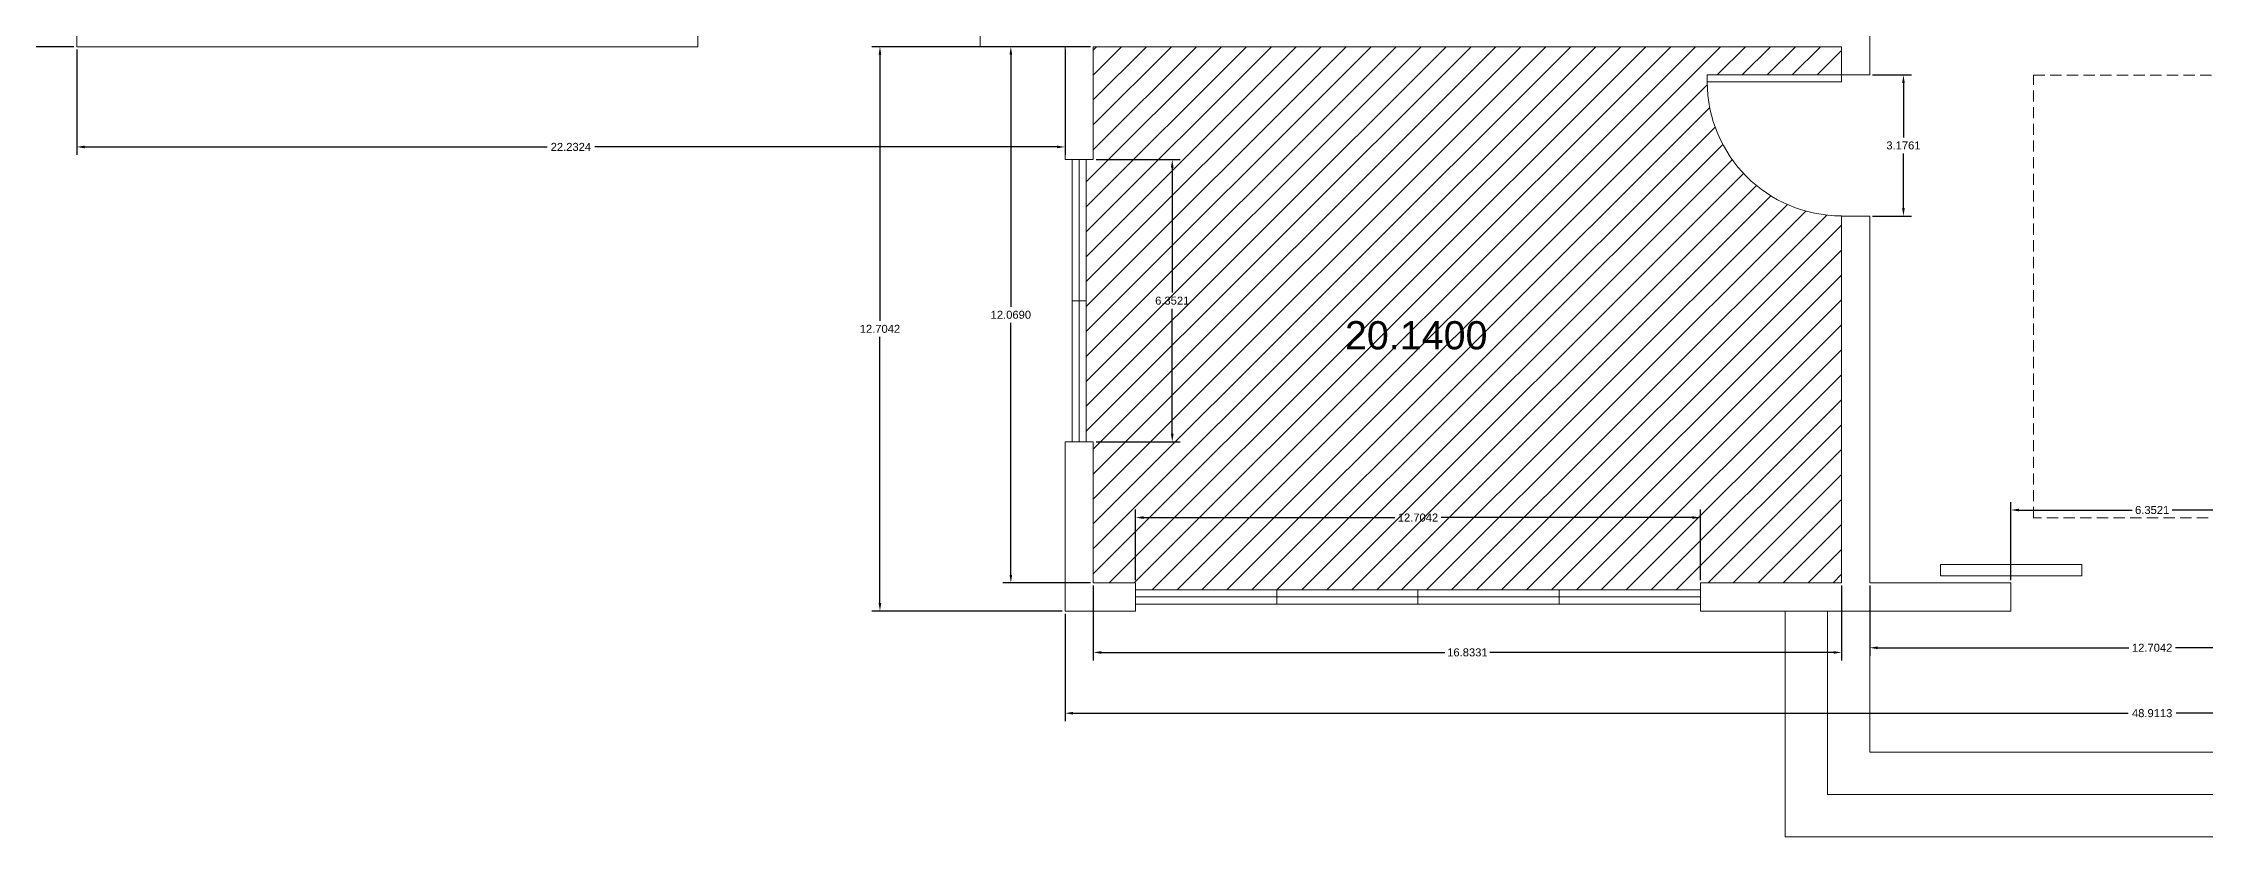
# Model space of a CAD drawing. Header units: inches. Extents: x 4 to 844, y 19 to 530.
# Drawn here: x 423.37 to 472.02, y 121.87 to 139.74 of the extents above; entities that cross this region are included whole.
import ezdxf

# ---------------------------------------------------------------- set-up
doc = ezdxf.new("R2010")
doc.units = ezdxf.units.IN
doc.header["$MEASUREMENT"] = 0
doc.linetypes.add('HIDDEN', pattern=[0.375, 0.25, -0.125])
doc.layers.add('DOOR', color=2, linetype='Continuous')
doc.styles.get("Standard").update_dxf_attribs({"font": 'arial.ttf'})
doc.dimstyles.get("Standard").update_dxf_attribs({"dimtxt": 0.18, "dimasz": 0.18, "dimexe": 0.18, "dimexo": 0.0625, "dimgap": 0.09, "dimtad": 0, "dimtih": 1, "dimtoh": 1, "dimdec": 4, "dimzin": 0, "dimdsep": 46, "dimtxsty": 'Standard', "dimcen": 0.09, "dimadec": 0, "dimazin": 0, "dimtfac": 1, "dimtdec": 4, "dimtofl": 0, "dimtmove": 0, "dimatfit": 3, "dimfxl": 1, "dimtolj": 1, "dimtzin": 0, "dimarcsym": 0})

# ---------------------------------------------------------------- blocks, each defined once
blk = doc.blocks.new('*D200')
at = {"color": 0, "lineweight": -2, "transparency": 16777216}
for p, q in [((464.463, 127.525), (464.463, 125.946)), ((477.167, 127.525), (477.167, 125.946)), ((464.643, 126.126), (470.291, 126.126)), ((476.987, 126.126), (471.339, 126.126))]:
    blk.add_line(p, q, dxfattribs=at)
at = {"color": 0, "lineweight": 0, "transparency": 16777216}
for points in [[(464.643, 126.156), (464.643, 126.096), (464.463, 126.126)], [(476.987, 126.156), (476.987, 126.096), (477.167, 126.126)]]:
    blk.add_solid(points, dxfattribs=at)
at = {"layer": 'Defpoints', "color": 0, "lineweight": 0, "transparency": 16777216}
for p in [(464.463, 127.588), (477.167, 127.588), (464.463, 126.126)]:
    blk.add_point(p, dxfattribs=at)
at = {"color": 0, "lineweight": 0, "transparency": 16777216, "insert": (470.815, 126.126), "char_height": 0.18, "attachment_point": 5}
blk.add_mtext('\\A1;12.7042', dxfattribs=at)
blk = doc.blocks.new('*D201')
at = {"color": 0, "lineweight": -2, "transparency": 16777216}
for p, q in [((446.994, 127.525), (446.994, 125.841)), ((463.828, 127.525), (463.828, 125.841)), ((447.174, 126.021), (454.903, 126.021)), ((463.648, 126.021), (455.919, 126.021))]:
    blk.add_line(p, q, dxfattribs=at)
at = {"color": 0, "lineweight": 0, "transparency": 16777216}
for points in [[(447.174, 126.051), (447.174, 125.991), (446.994, 126.021)], [(463.648, 126.051), (463.648, 125.991), (463.828, 126.021)]]:
    blk.add_solid(points, dxfattribs=at)
at = {"layer": 'Defpoints', "color": 0, "lineweight": 0, "transparency": 16777216}
for p in [(446.994, 127.588), (463.828, 127.588), (446.994, 126.021)]:
    blk.add_point(p, dxfattribs=at)
at = {"color": 0, "lineweight": 0, "transparency": 16777216, "insert": (455.411, 126.021), "char_height": 0.18, "attachment_point": 5}
blk.add_mtext('\\A1;16.8331', dxfattribs=at)
blk = doc.blocks.new('*D202')
at = {"color": 0, "lineweight": -2, "transparency": 16777216}
for p, q in [((446.932, 139.657), (444.96, 139.657)), ((445.14, 139.477), (445.14, 133.804)), ((445.14, 127.768), (445.14, 133.44)), ((446.932, 127.588), (444.96, 127.588))]:
    blk.add_line(p, q, dxfattribs=at)
at = {"color": 0, "lineweight": 0, "transparency": 16777216}
for points in [[(445.11, 139.477), (445.17, 139.477), (445.14, 139.657)], [(445.11, 127.768), (445.17, 127.768), (445.14, 127.588)]]:
    blk.add_solid(points, dxfattribs=at)
at = {"layer": 'Defpoints', "color": 0, "lineweight": 0, "transparency": 16777216}
for p in [(446.994, 139.657), (445.14, 127.588), (446.994, 127.588)]:
    blk.add_point(p, dxfattribs=at)
at = {"color": 0, "lineweight": 0, "transparency": 16777216, "insert": (445.14, 133.622), "char_height": 0.18, "attachment_point": 5}
blk.add_mtext('\\A1;12.0690', dxfattribs=at)
blk = doc.blocks.new('*D206')
at = {"color": 0, "lineweight": -2, "transparency": 16777216}
for p, q in [((446.297, 139.657), (442.015, 139.657)), ((442.195, 139.477), (442.195, 133.487)), ((442.195, 127.133), (442.195, 133.123)), ((446.297, 126.953), (442.015, 126.953))]:
    blk.add_line(p, q, dxfattribs=at)
at = {"color": 0, "lineweight": 0, "transparency": 16777216}
for points in [[(442.165, 139.477), (442.225, 139.477), (442.195, 139.657)], [(442.165, 127.133), (442.225, 127.133), (442.195, 126.953)]]:
    blk.add_solid(points, dxfattribs=at)
at = {"layer": 'Defpoints', "color": 0, "lineweight": 0, "transparency": 16777216}
for p in [(442.195, 139.657), (446.359, 139.657), (446.359, 126.953)]:
    blk.add_point(p, dxfattribs=at)
at = {"color": 0, "lineweight": 0, "transparency": 16777216, "insert": (442.195, 133.305), "char_height": 0.18, "attachment_point": 5}
blk.add_mtext('\\A1;12.7042', dxfattribs=at)
blk = doc.blocks.new('*D207')
at = {"color": 0, "lineweight": -2, "transparency": 16777216}
for p, q in [((446.359, 126.89), (446.359, 124.473)), ((495.27, 126.89), (495.27, 124.473)), ((446.539, 124.653), (470.278, 124.653)), ((495.09, 124.653), (471.352, 124.653))]:
    blk.add_line(p, q, dxfattribs=at)
at = {"color": 0, "lineweight": 0, "transparency": 16777216}
for points in [[(446.539, 124.683), (446.539, 124.623), (446.359, 124.653)], [(495.09, 124.683), (495.09, 124.623), (495.27, 124.653)]]:
    blk.add_solid(points, dxfattribs=at)
at = {"layer": 'Defpoints', "color": 0, "lineweight": 0, "transparency": 16777216}
for p in [(446.359, 126.953), (495.27, 126.953), (446.359, 124.653)]:
    blk.add_point(p, dxfattribs=at)
at = {"color": 0, "lineweight": 0, "transparency": 16777216, "insert": (470.815, 124.653), "char_height": 0.18, "attachment_point": 5}
blk.add_mtext('\\A1;48.9113', dxfattribs=at)
blk = doc.blocks.new('*D208')
at = {"color": 0, "lineweight": -2, "transparency": 16777216}
for p, q in [((424.127, 139.594), (424.127, 137.221)), ((446.359, 139.594), (446.359, 137.221)), ((424.307, 137.401), (434.708, 137.401)), ((446.179, 137.401), (435.778, 137.401))]:
    blk.add_line(p, q, dxfattribs=at)
at = {"color": 0, "lineweight": 0, "transparency": 16777216}
for points in [[(424.307, 137.431), (424.307, 137.371), (424.127, 137.401)], [(446.179, 137.431), (446.179, 137.371), (446.359, 137.401)]]:
    blk.add_solid(points, dxfattribs=at)
at = {"layer": 'Defpoints', "color": 0, "lineweight": 0, "transparency": 16777216}
for p in [(424.127, 139.657), (446.359, 139.657), (424.127, 137.401)]:
    blk.add_point(p, dxfattribs=at)
at = {"color": 0, "lineweight": 0, "transparency": 16777216, "insert": (435.243, 137.401), "char_height": 0.18, "attachment_point": 5}
blk.add_mtext('\\A1;22.2324', dxfattribs=at)
blk = doc.blocks.new('*D210')
at = {"color": 0, "lineweight": -2, "transparency": 16777216}
for p, q in [((424.064, 159.984), (419.202, 159.984)), ((419.382, 159.804), (419.382, 150.002)), ((419.382, 139.837), (419.382, 149.638)), ((424.064, 139.657), (419.202, 139.657))]:
    blk.add_line(p, q, dxfattribs=at)
at = {"color": 0, "lineweight": 0, "transparency": 16777216}
for points in [[(419.352, 159.804), (419.412, 159.804), (419.382, 159.984)], [(419.352, 139.837), (419.412, 139.837), (419.382, 139.657)]]:
    blk.add_solid(points, dxfattribs=at)
at = {"layer": 'Defpoints', "color": 0, "lineweight": 0, "transparency": 16777216}
for p in [(419.382, 159.984), (424.127, 159.984), (424.127, 139.657)]:
    blk.add_point(p, dxfattribs=at)
at = {"color": 0, "lineweight": 0, "transparency": 16777216, "insert": (419.382, 149.82), "char_height": 0.18, "attachment_point": 5}
blk.add_mtext('\\A1;20.3268', dxfattribs=at)
blk = doc.blocks.new('*D213')
at = {"color": 0, "lineweight": -2, "transparency": 16777216}
for p, q in [((464.525, 139.022), (465.4, 139.022)), ((465.22, 138.842), (465.22, 137.616)), ((465.22, 136.026), (465.22, 137.252)), ((464.525, 135.846), (465.4, 135.846))]:
    blk.add_line(p, q, dxfattribs=at)
at = {"color": 0, "lineweight": 0, "transparency": 16777216}
for points in [[(465.19, 138.842), (465.25, 138.842), (465.22, 139.022)], [(465.19, 136.026), (465.25, 136.026), (465.22, 135.846)]]:
    blk.add_solid(points, dxfattribs=at)
at = {"layer": 'Defpoints', "color": 0, "lineweight": 0, "transparency": 16777216}
for p in [(464.463, 139.022), (464.463, 135.846), (465.22, 135.846)]:
    blk.add_point(p, dxfattribs=at)
at = {"color": 0, "lineweight": 0, "transparency": 16777216, "insert": (465.22, 137.434), "char_height": 0.18, "attachment_point": 5}
blk.add_mtext('\\A1;3.1761', dxfattribs=at)
blk = doc.blocks.new('*D214')
at = {"color": 0, "lineweight": -2, "transparency": 16777216}
for p, q in [((467.639, 127.65), (467.639, 129.407)), ((473.991, 127.65), (473.991, 129.407)), ((467.819, 129.227), (470.368, 129.227)), ((473.811, 129.227), (471.262, 129.227))]:
    blk.add_line(p, q, dxfattribs=at)
at = {"color": 0, "lineweight": 0, "transparency": 16777216}
for points in [[(467.819, 129.257), (467.819, 129.197), (467.639, 129.227)], [(473.811, 129.257), (473.811, 129.197), (473.991, 129.227)]]:
    blk.add_solid(points, dxfattribs=at)
at = {"layer": 'Defpoints', "color": 0, "lineweight": 0, "transparency": 16777216}
for p in [(467.639, 129.227), (467.639, 127.588), (473.991, 127.588)]:
    blk.add_point(p, dxfattribs=at)
at = {"color": 0, "lineweight": 0, "transparency": 16777216, "insert": (470.815, 129.227), "char_height": 0.18, "attachment_point": 5}
blk.add_mtext('\\A1;6.3521', dxfattribs=at)
blk = doc.blocks.new('*D237')
at = {"color": 0, "lineweight": -2, "transparency": 16777216}
for p, q in [((447.947, 127.65), (447.947, 129.237)), ((448.127, 129.057), (453.775, 129.057)), ((460.471, 129.057), (454.824, 129.057)), ((460.651, 127.65), (460.651, 129.237))]:
    blk.add_line(p, q, dxfattribs=at)
at = {"color": 0, "lineweight": 0, "transparency": 16777216}
for points in [[(448.127, 129.087), (448.127, 129.027), (447.947, 129.057)], [(460.471, 129.087), (460.471, 129.027), (460.651, 129.057)]]:
    blk.add_solid(points, dxfattribs=at)
at = {"layer": 'Defpoints', "color": 0, "lineweight": 0, "transparency": 16777216}
for p in [(460.651, 129.057), (447.947, 127.588), (460.651, 127.588)]:
    blk.add_point(p, dxfattribs=at)
at = {"color": 0, "lineweight": 0, "transparency": 16777216, "insert": (454.299, 129.057), "char_height": 0.18, "attachment_point": 5}
blk.add_mtext('\\A1;12.7042', dxfattribs=at)
blk = doc.blocks.new('*D238')
at = {"color": 0, "lineweight": -2, "transparency": 16777216}
for p, q in [((447.057, 137.116), (448.951, 137.116)), ((448.771, 136.936), (448.771, 134.122)), ((448.771, 130.944), (448.771, 133.758)), ((447.057, 130.764), (448.951, 130.764))]:
    blk.add_line(p, q, dxfattribs=at)
at = {"color": 0, "lineweight": 0, "transparency": 16777216}
for points in [[(448.741, 136.936), (448.801, 136.936), (448.771, 137.116)], [(448.741, 130.944), (448.801, 130.944), (448.771, 130.764)]]:
    blk.add_solid(points, dxfattribs=at)
at = {"layer": 'Defpoints', "color": 0, "lineweight": 0, "transparency": 16777216}
for p in [(446.994, 137.116), (446.994, 130.764), (448.771, 130.764)]:
    blk.add_point(p, dxfattribs=at)
at = {"color": 0, "lineweight": 0, "transparency": 16777216, "insert": (448.771, 133.94), "char_height": 0.18, "attachment_point": 5}
blk.add_mtext('\\A1;6.3521', dxfattribs=at)

msp = doc.modelspace()

# ---------------------------------------------------------------- hatches: boundary and pattern name
at = {"lineweight": 0, "true_color": 0x136734}
h = msp.add_hatch(dxfattribs=at)
h.set_pattern_fill('ANSI31', color=116, scale=3.176056)
h.set_pattern_definition([(45, (369.194, -484.6063), (-0.28072637, 0.28072637), [])])
h.paths.add_polyline_path([(485.10709, 159.3484), (483.83666, 159.3484), (483.83666, 159.5072), (481.61324, 159.5072), (481.61324, 159.3484), (481.29563, 159.3484), (481.29563, 154.40618), (481.61324, 154.40618), (481.61324, 156.94702), (481.76569, 156.94702, -0.45540423), (484.16424, 154.40618), (485.10709, 154.40618)])
h.paths.add_polyline_path([(480.66042, 159.3484), (479.39, 159.3484), (479.39, 159.5072), (477.16657, 159.5072), (477.16657, 159.3484), (476.84897, 159.3484), (476.84897, 154.40618), (477.16657, 154.40618), (477.16657, 156.94702), (477.31902, 156.94702, -0.45540423), (479.71758, 154.40618), (480.66042, 154.40618)])
h.paths.add_polyline_path([(471.76709, 159.3484), (470.49667, 159.3484), (470.49667, 159.5072), (468.27324, 159.5072), (468.27324, 159.3484), (467.95564, 159.3484), (467.95564, 154.40618), (468.27324, 154.40618), (468.27324, 156.94702), (468.42569, 156.94702, -0.45540423), (470.82425, 154.40618), (471.76709, 154.40618)])
h.paths.add_polyline_path([(476.21376, 159.3484), (474.94333, 159.3484), (474.94333, 159.5072), (472.71991, 159.5072), (472.71991, 159.3484), (472.4023, 159.3484), (472.4023, 154.40618), (472.71991, 154.40618), (472.71991, 156.94702), (472.87236, 156.94702, -0.45540423), (475.27091, 154.40618), (476.21376, 154.40618)])
h.paths.add_polyline_path([(467.32043, 159.3484), (466.05, 159.3484), (466.05, 159.5072), (463.82658, 159.5072), (463.82658, 159.3484), (463.50897, 159.3484), (463.50897, 154.40618), (463.82658, 154.40618), (463.82658, 156.94702), (463.97903, 156.94702, -0.45540423), (466.37758, 154.40618), (467.32043, 154.40618)])
h.paths.add_polyline_path([(481.76569, 156.94702), (481.76569, 154.40618), (481.61324, 154.40618), (481.61324, 153.77097), (479.70742, 153.77097), (479.70742, 154.40618), (479.71758, 154.40618, 0.45540423), (477.31902, 156.94702), (477.31902, 154.40618), (477.16657, 154.40618), (477.16657, 153.77097), (475.26075, 153.77097), (475.26075, 154.40618), (475.27091, 154.40618, 0.45540423), (472.87236, 156.94702), (472.87236, 154.40618), (472.71991, 154.40618), (472.71991, 153.77097), (472.4023, 153.77097), (472.4023, 149.82023), (481.53385, 149.82023, -0.45540423), (484.52005, 152.98358), (484.70985, 152.98358), (484.70985, 149.82023), (485.10709, 149.82023), (485.10709, 153.77097), (484.15408, 153.77097), (484.15408, 154.40618), (484.16424, 154.40618, 0.45540423)])
h.paths.add_polyline_path([(462.87376, 159.3484), (461.60334, 159.3484), (461.60334, 159.5072), (459.37991, 159.5072), (459.37991, 159.3484), (457.15779, 159.3484), (457.15779, 154.40618), (457.50211, 154.40618), (457.50211, 156.94702), (457.65456, 156.94702, -0.45540423), (460.05311, 154.40618), (462.87376, 154.40618)])
h.paths.add_polyline_path([(471.76709, 153.77097), (470.81409, 153.77097), (470.81409, 154.40618), (470.82425, 154.40618, 0.45540423), (468.42569, 156.94702), (468.42569, 154.40618), (468.27324, 154.40618), (468.27324, 153.77097), (466.36742, 153.77097), (466.36742, 154.40618), (466.37758, 154.40618, 0.45540423), (463.97903, 156.94702), (463.97903, 154.40618), (463.82658, 154.40618), (463.82658, 153.77097), (460.04295, 153.77097), (460.04295, 154.40618), (460.05311, 154.40618, 0.45540423), (457.65456, 156.94702), (457.65456, 154.40618), (457.50211, 154.40618), (457.50211, 153.77097), (457.15779, 153.77097), (457.15779, 149.82023), (467.95644, 149.82023, -0.45540423), (470.94264, 152.98358), (471.13244, 152.98358), (471.13244, 149.82023), (471.76709, 149.82023)])
h.paths.add_polyline_path([(468.97979, 143.97628), (472.50508, 143.97628), (472.50508, 145.28527), (468.97979, 145.28527)], flags=9)
h.paths.add_polyline_path([(484.93811, 132.71035), (488.4634, 132.71035), (488.4634, 134.01934), (484.93811, 134.01934)], flags=9)
h.paths.add_polyline_path([(452.47052, 132.49453), (455.99581, 132.49453), (455.99581, 133.80351), (452.47052, 133.80351)], flags=9)
h.paths.add_polyline_path([(498.72879, 148.884), (502.25408, 148.884), (502.25408, 150.19299), (498.72879, 150.19299)], flags=9)
h.paths.add_polyline_path([(443.43578, 148.16233), (446.96107, 148.16233), (446.96107, 149.47132), (443.43578, 149.47132)], flags=9)
h.paths.add_polyline_path([(427.53421, 143.31727), (431.0595, 143.31727), (431.0595, 144.62626), (427.53421, 144.62626)], flags=9)
h.paths.add_polyline_path([(529.02455, 141.21224), (553.75034, 141.21224), (553.75034, 147.10267), (529.02455, 147.10267)], flags=9)
h.paths.add_polyline_path([(528.94228, 145.34985), (556.54797, 145.34985), (556.54797, 151.24028), (528.94228, 151.24028)], flags=9)
h.paths.add_polyline_path([(529.16525, 149.46722), (557.66201, 149.46722), (557.66201, 155.35765), (529.16525, 155.35765)], flags=9)
h.paths.add_polyline_path([(528.96616, 157.04355), (547.9224, 157.04355), (547.9224, 162.93398), (528.96616, 162.93398)], flags=9)
h.paths.add_polyline_path([(529.10128, 153.22183), (540.51948, 153.22183), (540.51948, 159.11226), (529.10128, 159.11226)], flags=9)
h.paths.add_polyline_path([(528.99712, 164.73823), (542.84871, 164.73823), (542.84871, 170.62867), (528.99712, 170.62867)], flags=9)
h.paths.add_polyline_path([(529.09829, 160.88027), (553.59985, 160.88027), (553.59985, 166.77071), (529.09829, 166.77071)], flags=9)
at = {"lineweight": 0}
h = msp.add_hatch(dxfattribs=at)
h.set_pattern_fill('ANSI31', color=1, scale=3.176056)
h.set_pattern_definition([(45, (369.194, 33.70796), (-0.2807264, 0.2807264), [])])
h.paths.add_polyline_path([(446.99441, 139.65685), (446.99441, 137.116), (446.83561, 137.116), (446.83561, 130.76389), (446.99441, 130.76389), (446.99441, 127.58783), (447.94723, 127.58783), (447.94723, 127.42903), (460.65145, 127.42903), (460.65145, 127.58783), (463.82751, 127.58783), (463.82751, 135.84924, -0.41421356), (460.80618, 138.87057), (460.80618, 139.02164), (463.82751, 139.02164), (463.82751, 139.65685)])

# ---------------------------------------------------------------- linework, layer by layer
at = {"color": 18, "lineweight": 0, "true_color": 0x000000}
for p, q in [((424.1268, 139.65685), (424.1268, 155.53713)), ((438.10145, 140.29206), (438.10145, 139.65685)), ((444.45357, 140.29206), (444.45357, 139.65685)), ((464.46272, 140.29206), (464.46272, 139.02164)), ((438.10145, 139.65685), (424.1268, 139.65685)), ((424.76202, 139.65685), (438.10145, 139.65685)), ((444.45357, 139.65685), (446.3592, 139.65685)), ((446.3592, 139.65685), (444.45357, 139.65685)), ((446.3592, 137.116), (446.3592, 139.65685)), ((446.99441, 139.65685), (463.82751, 139.65685)), ((446.99441, 139.65685), (446.99441, 137.116)), ((463.82751, 139.65685), (463.82751, 139.02164)), ((463.82751, 139.02164), (464.46272, 139.02164)), ((446.99441, 137.116), (446.3592, 137.116)), ((446.518, 130.76389), (446.518, 137.116)), ((446.6768, 130.76389), (446.6768, 137.116)), ((446.83561, 130.76389), (446.83561, 137.116)), ((463.82751, 135.84558), (463.82751, 127.58783)), ((463.82751, 135.84558), (464.46272, 135.84558)), ((464.46272, 135.84558), (464.46272, 127.58783)), ((446.83561, 133.93994), (446.518, 133.93994)), ((446.3592, 126.95262), (446.3592, 130.76389)), ((446.99441, 130.76389), (446.3592, 130.76389)), ((446.99441, 130.76389), (446.99441, 127.58783)), ((466.05537, 128.00251), (469.23143, 128.00251)), ((466.05537, 127.74843), (466.05537, 128.00251)), ((469.23143, 128.00251), (469.23143, 127.74843)), ((446.99441, 127.58783), (447.94723, 127.58783)), ((447.94723, 127.58783), (447.94723, 126.95262)), ((460.65145, 127.58783), (463.82751, 127.58783)), ((460.65145, 127.58783), (460.65145, 126.95262)), ((464.46272, 127.58783), (467.63878, 127.58783)), ((469.23143, 127.74843), (466.05537, 127.74843)), ((467.63878, 127.58783), (467.63878, 126.95262)), ((460.65145, 127.42903), (447.94723, 127.42903)), ((460.65145, 127.27023), (447.94723, 127.27023)), ((460.65145, 127.11142), (447.94723, 127.11142)), ((451.12328, 127.42903), (451.12328, 127.11142)), ((454.29934, 127.42903), (454.29934, 127.11142)), ((457.4754, 127.42903), (457.4754, 127.11142)), ((447.94723, 126.95262), (446.3592, 126.95262)), ((467.63878, 126.95262), (460.65145, 126.95262)), ((462.55709, 126.95262), (462.55709, 121.87093)), ((463.5099, 126.95262), (463.5099, 122.82375)), ((464.46272, 126.95262), (464.46272, 123.77656)), ((477.16695, 123.77656), (464.46272, 123.77656)), ((478.11976, 122.82375), (463.5099, 122.82375)), ((479.07258, 121.87093), (462.55709, 121.87093))]:
    msp.add_line(p, q, dxfattribs=at)
at = {"color": 18, "linetype": 'HIDDEN', "lineweight": 0, "true_color": 0x000000}
msp.add_lwpolyline([(468.14774, 139.01875), (473.57269, 139.01875), (473.57269, 129.04911), (468.14774, 129.04911)], close=True, dxfattribs=at)
at = {"layer": 'DOOR', "color": 18, "lineweight": 0, "true_color": 0x000000}
msp.add_lwpolyline([(463.82751, 139.02164), (460.80618, 139.02164), (460.80618, 138.87057), (463.82751, 138.87057)], close=True, dxfattribs=at)
msp.add_arc((463.82751, 138.87057), 3.02133, 180, 270, dxfattribs=at)

# ---------------------------------------------------------------- texts
at = {"color": 18, "lineweight": 0, "true_color": 0x000000, "insert": (452.65532, 133.47919), "char_height": 0.635211, "width": 3.2961876, "attachment_point": 1}
msp.add_mtext('20.1400', dxfattribs=at)

# ---------------------------------------------------------------- dimensions: what is measured, and where the dimension line sits
at = {"color": 3, "lineweight": 0}
for base, p1, p2, picture, middle in [((419.38224, 159.98361), (424.1268, 139.65685), (424.1268, 159.98361), '*D210', (419.38224, 149.82023)), ((442.1954, 139.65685), (446.3592, 126.95262), (446.3592, 139.65685), '*D206', (442.1954, 133.30473))]:
    dim = msp.add_linear_dim(base=base, p1=p1, p2=p2, angle=90, dimstyle='Standard', dxfattribs=at)
    dim.commit()
    dim.dimension.update_dxf_attribs({"geometry": picture, "text_midpoint": middle, "dimtype": 160})
dim = msp.add_linear_dim(base=(424.1268, 137.40056), p1=(446.3592, 139.65685), p2=(424.1268, 139.65685), dimstyle='Standard', dxfattribs=at)
dim.commit()
dim.dimension.update_dxf_attribs({"geometry": '*D208', "text_midpoint": (435.243, 137.40056)})
at = {"color": 1, "lineweight": 0}
dim = msp.add_linear_dim(base=(445.13986, 127.58783), p1=(446.99441, 139.65685), p2=(446.99441, 127.58783), angle=90, dimstyle='Standard', dxfattribs=at)
dim.commit()
dim.dimension.update_dxf_attribs({"geometry": '*D202', "text_midpoint": (445.13986, 133.62234), "dimtype": 160})
for base, p1, p2, picture, middle in [((465.22045, 135.84558), (464.46272, 139.02164), (464.46272, 135.84558), '*D213', (465.22045, 137.43361)), ((448.77075, 130.76389), (446.99441, 137.116), (446.99441, 130.76389), '*D238', (448.77075, 133.93994))]:
    dim = msp.add_linear_dim(base=base, p1=p1, p2=p2, angle=90, dimstyle='Standard', dxfattribs=at)
    dim.commit()
    dim.dimension.update_dxf_attribs({"geometry": picture, "text_midpoint": middle})
for base, p1, p2, picture, middle in [((467.63878, 129.22661), (473.99089, 127.58783), (467.63878, 127.58783), '*D214', (470.81483, 129.22661)), ((460.65145, 129.05708), (447.94723, 127.58783), (460.65145, 127.58783), '*D237', (454.29934, 129.05708))]:
    dim = msp.add_linear_dim(base=base, p1=p1, p2=p2, dimstyle='Standard', dxfattribs=at)
    dim.commit()
    dim.dimension.update_dxf_attribs({"geometry": picture, "text_midpoint": middle})
for base, p1, p2, picture, middle in [((446.99441, 126.02125), (463.82751, 127.58783), (446.99441, 127.58783), '*D201', (455.41096, 126.02125)), ((464.46272, 126.1265), (477.16695, 127.58783), (464.46272, 127.58783), '*D200', (470.81483, 126.1265))]:
    dim = msp.add_linear_dim(base=base, p1=p1, p2=p2, dimstyle='Standard', dxfattribs=at)
    dim.commit()
    dim.dimension.update_dxf_attribs({"geometry": picture, "text_midpoint": middle, "dimtype": 160})
at = {"color": 3, "lineweight": 0}
dim = msp.add_linear_dim(base=(446.3592, 124.6531), p1=(495.27047, 126.95262), p2=(446.3592, 126.95262), dimstyle='Standard', dxfattribs=at)
dim.commit()
dim.dimension.update_dxf_attribs({"geometry": '*D207', "text_midpoint": (470.81483, 124.6531), "dimtype": 160})

doc.saveas('drawing.dxf')
